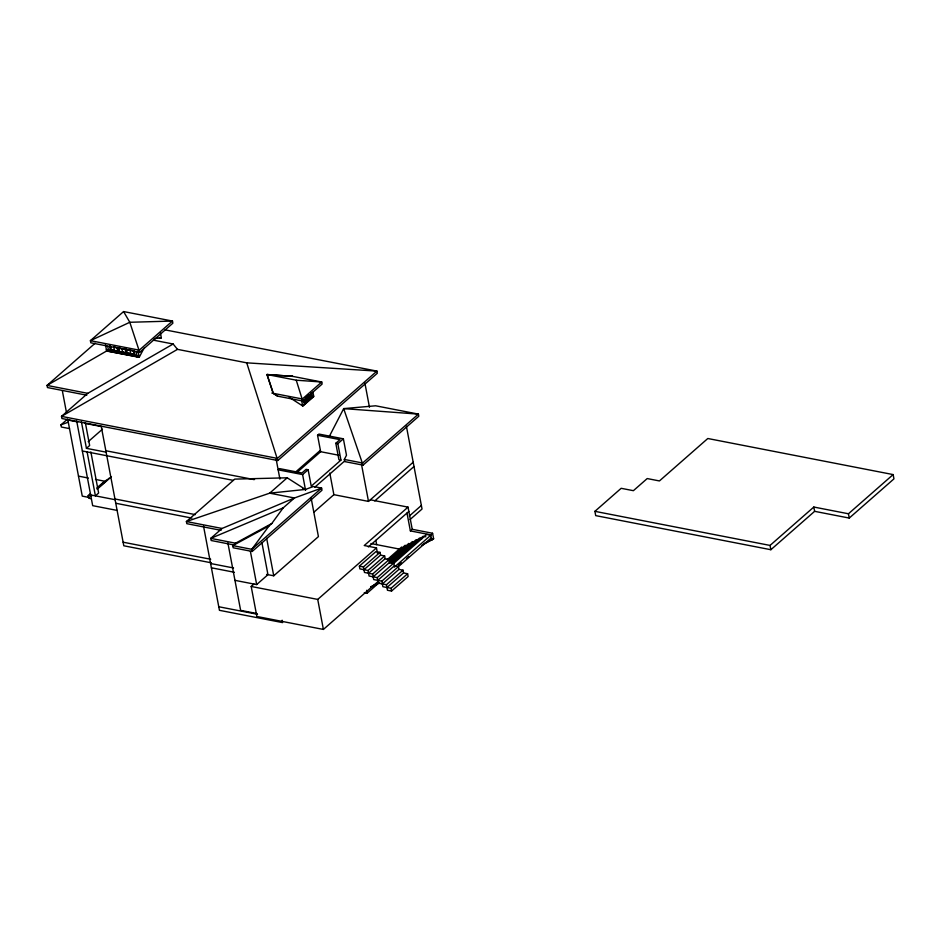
<?xml version="1.0" encoding="UTF-8"?>
<svg xmlns="http://www.w3.org/2000/svg" width="941" height="941" viewBox="0 0 941 941"><rect width="100%" height="100%" fill="white"/><g stroke="black" fill="none" stroke-linecap="round" stroke-linejoin="round"><path stroke-width="1.41" d="M105.451 344.618L106.651 350.969L139.327 357.133M329.209 436.624L343.677 408.617L375.635 405.794L418.404 414.111L418.804 416.251L363.05 465.148L344.724 461.584L344.324 459.443L346.488 455.256L343.383 438.812L318.94 434.06L317.552 435.271L320.658 451.704L296.768 472.664M107.733 346.288L108.697 351.369L139.233 357.298L144.008 348.194M271.761 523.537L283.17 507.881L294.462 497.989L321.599 488.097L321.998 490.237L252.188 551.461L233.18 547.768L232.78 545.615L235.544 543.192L271.761 523.537L268.997 525.96L251.788 549.321L252.188 551.461M123.589 311.565L90.407 340.666L90.818 342.806L139.691 352.299L172.862 323.21L172.462 321.057L123.589 311.565L129.811 322.281L139.691 352.299M95.159 343.218L47.05 385.41L47.45 387.551L86.784 395.208M177.484 349.358L61.518 416.369L277.395 458.385L376.929 371.107L246.73 362.838L177.484 349.358L173.144 344.006L87.784 393.338L61.518 416.369L61.918 418.522L277.807 460.537L377.329 373.248L376.929 371.107L165.004 329.856M69.505 428.602L61.353 427.014L60.953 424.873L67.493 419.133M88.195 441.694L102.451 429.19M81.408 421.768L86.431 448.339L89.654 445.505L85.431 423.132M91.265 498.706L88.713 498.212L88.207 495.531L90.383 493.625M96.899 487.92L103.416 482.204M97.617 487.803L106.309 480.181M97.241 488.638L109.191 478.157M97.17 489.214L111.438 476.711M292.486 376.329L267.009 374.518L273.137 393.303L277.477 396.137L302.767 401.042L322.128 384.069L321.728 382.011L291.181 376.082M311.4 395.443L308.001 398.419L307.589 396.185L309.307 394.679L309.73 396.902M313.706 396.243L302.649 405.936L289.216 397.278M221.029 530.336L186.812 523.678L186.412 521.537L269.679 493.166L294.462 497.989L222.052 528.466L210.76 538.37L211.172 540.51L234.568 545.074M302.579 488.897L305.402 489.438L287.193 477.805L269.679 493.166L305.402 489.438L313.447 486.509L321.599 488.097L251.788 549.321L232.78 545.615L268.997 525.96M295.192 472.382L320.316 450.351M343.383 438.812L337.843 443.67L340.948 460.102L338.913 459.702L335.808 443.27L339.96 439.635L317.552 435.271M308.13 469.724L306.096 469.336L301.943 472.97L279.536 468.606L278.16 469.818L302.602 474.582L308.13 469.724L311.236 486.168L340.948 460.102M314.835 487.167L344.618 461.043M314.023 512.092L333.879 494.672L368.507 501.412L413.205 462.219M378.553 581.056L323.398 629.435L256.869 616.484L251.188 586.466L253.952 584.043M234.944 580.35L256.67 584.573L267.962 574.669L261.974 542.969M266.562 574.398L273.737 575.798L318.423 536.605L311.071 497.695M374.765 500.918L414.005 466.501M406.994 513.033L410.37 530.9L412.217 529.289L408.029 507.128L364.249 545.521L376.471 547.897L377.517 553.437M368.343 546.933L408.841 511.422M409.382 515.974L421.368 505.458M251.188 586.466L317.729 599.417L376.471 547.897M410.053 519.538L422.038 509.022L406.394 426.214M368.566 573.245L385.151 558.695L384.634 555.931L368.037 570.481L359.897 568.893L359.368 566.129L375.953 551.579L380.035 552.367L380.552 555.143L363.967 569.681M359.368 566.129L363.449 566.917L380.035 552.367M387.292 559.589L401.642 547.015M388.68 559.73L405.23 545.215M363.449 566.917L364.485 572.457L372.636 574.045L389.221 559.495L389.75 562.259L373.165 576.809M388.951 560.836L408.806 543.416M389.221 561.942L412.393 541.616L415.11 542.145M389.492 563.047L415.981 539.828L418.698 540.346M390.868 563.188L419.557 538.029L422.274 538.558M392.244 563.318L423.144 536.229L425.861 536.758M368.037 570.481L369.084 576.021L377.235 577.598L393.82 563.059L394.35 565.823L377.753 580.374M393.62 563.459L426.732 534.429L430.802 535.217L394.385 567.152M410.37 530.9L430.731 534.864L432.578 533.253L433.625 538.781L421.662 545.474M399.019 564.765L401.231 562.836M364.296 592.595L367.178 593.148L379.223 582.597M398.913 565.318L401.101 563.4M406.571 558.601L408.77 556.684M372.636 574.045L373.683 579.574L381.834 581.162L431.296 537.817M382.352 583.938L398.937 569.387L403.019 570.175L403.536 572.951L386.951 587.49M377.235 577.598L378.282 583.138L386.422 584.726L403.019 570.175M381.834 581.162L382.881 586.702L391.021 588.29L407.606 573.739L408.135 576.515L391.55 591.054L387.469 590.266L386.422 584.726M594.9 511.339L621.166 488.308L633.387 490.684L647.208 478.557L659.429 480.945L707.808 438.506L893.138 474.582L893.95 478.875L849.253 518.068L814.635 511.328L770.855 549.72L595.712 515.621L594.9 511.339L770.044 545.427L813.824 507.034L848.441 513.774L893.138 474.582M107.309 350.593L47.05 385.41L87.784 393.338M423.509 543.863L433.625 538.781M370.883 586.69L378.47 582.891M370.766 587.266L379.611 582.832M283.17 507.881L210.76 538.37L235.544 543.192M60.953 424.873L68.293 422.168M154.324 338.642L161.346 337.878L160.393 332.855M287.193 477.805L234.791 479.11L186.412 521.537L222.052 528.466M277.748 396.185L273.349 393.338L267.009 374.518L292.698 376.376M267.009 374.518L296.25 380.199L321.728 382.011L302.379 398.984L271.831 393.044M159.3 337.501L161.346 337.878M153.489 340.183L173.144 344.006M115.99 347.311L113.732 346.864L114.414 350.44M120.742 348.229L118.484 347.794L119.166 351.369L125.953 352.687L125.271 349.111L123.012 348.664M127.764 349.593L133.422 350.687L134.093 354.263L127.306 352.946M106.415 349.699L138.997 356.027M106.474 350.052L139.056 356.38M335.808 443.27L337.843 443.67M320.658 451.704L338.866 455.256M344.324 459.443L362.65 463.007L418.404 414.111L343.677 408.617L363.05 465.148M77.797 421.956L67.881 420.027L82.267 496.13L89.348 497.507M84.878 423.332L101.887 426.638M370.342 499.8L408.029 507.128M250.318 478.722L254.552 479.545M105.851 450.739L253.717 479.522M86.431 448.339L106.11 452.162M82.349 450.986L233.133 480.333M412.217 529.289L432.578 533.253M78.479 476.122L88.395 478.052M95.488 479.428L105.404 481.357M370.907 543.522L399.078 549.015M114.955 498.977L195.352 514.621M90.654 494.931L115.096 499.695M88.207 495.531L91.606 496.201M115.767 503.259L191.858 518.068M380.552 555.143L384.634 555.931M385.151 558.695L389.221 559.495M389.75 562.259L393.82 563.059M117.119 510.41L92.677 505.658L76.68 420.968M394.35 565.823L398.419 566.611L398.937 569.387M403.536 572.951L407.606 573.739M123.13 542.204L210.702 559.248M211.384 562.824L123.8 545.78L101.252 426.438M210.596 563.506L233.556 567.976M211.407 567.799L234.368 572.269M256.917 613.532L240.625 610.356L227.875 542.875M218.771 606.745L257.505 614.285M296.25 380.199L302.767 401.042M246.73 362.838L277.807 460.537M312.918 392.079L313.765 396.526L302.696 406.23L301.59 400.384M311.553 393.397L312 395.749L303.708 403.03L303.261 400.666M311.095 393.115L311.553 395.514L307.93 398.702L307.472 396.29M307.119 396.596L307.578 399.008L303.955 402.183L303.496 399.772M305.79 400.372L305.366 398.137L307.013 396.69L307.436 398.925L304.037 401.901L303.614 399.678M138.033 350.946L139.233 357.298M136.245 351.828L137.21 356.91M134.093 350.828L134.904 355.11M133.587 350.722L134.304 354.475L127.176 353.087L126.223 348.088M130.023 350.028L130.705 353.604M125.953 349.24L126.764 353.534M125.447 349.146L126.153 352.899L119.025 351.511L118.319 347.758M121.883 348.452L122.553 352.028M117.801 347.664L118.613 351.946M117.296 347.558L118.001 351.311L110.885 349.923L110.168 346.17M117.131 347.523L117.801 351.099L111.014 349.781L110.344 346.206M109.662 346.076L110.473 350.37M848.441 513.774L849.253 518.068M813.824 507.034L814.635 511.328M770.044 545.427L770.855 549.72M430.731 534.864L431.778 540.405M364.873 382.952L369.46 407.241M391.021 588.29L391.55 591.054M361.426 463.972L368.507 501.412M375.859 540.322L376.671 544.651M366.649 590.313L367.178 593.148M329.797 473.064L333.879 494.672M302.602 474.582L305.566 490.296M317.729 599.417L323.398 629.435M276.136 459.102L279.912 479.11M266.656 538.323L273.737 575.798M282.124 620.225L282.582 622.601L219.441 610.321L203.515 526.043M250.412 551.426L256.67 584.573M90.865 451.915L98.629 493.025L95.406 495.86L87.101 451.903M62.341 390.727L66.399 412.158M172.462 321.057L139.28 350.158L90.407 340.666L129.811 322.281L172.462 321.057"/></g></svg>
